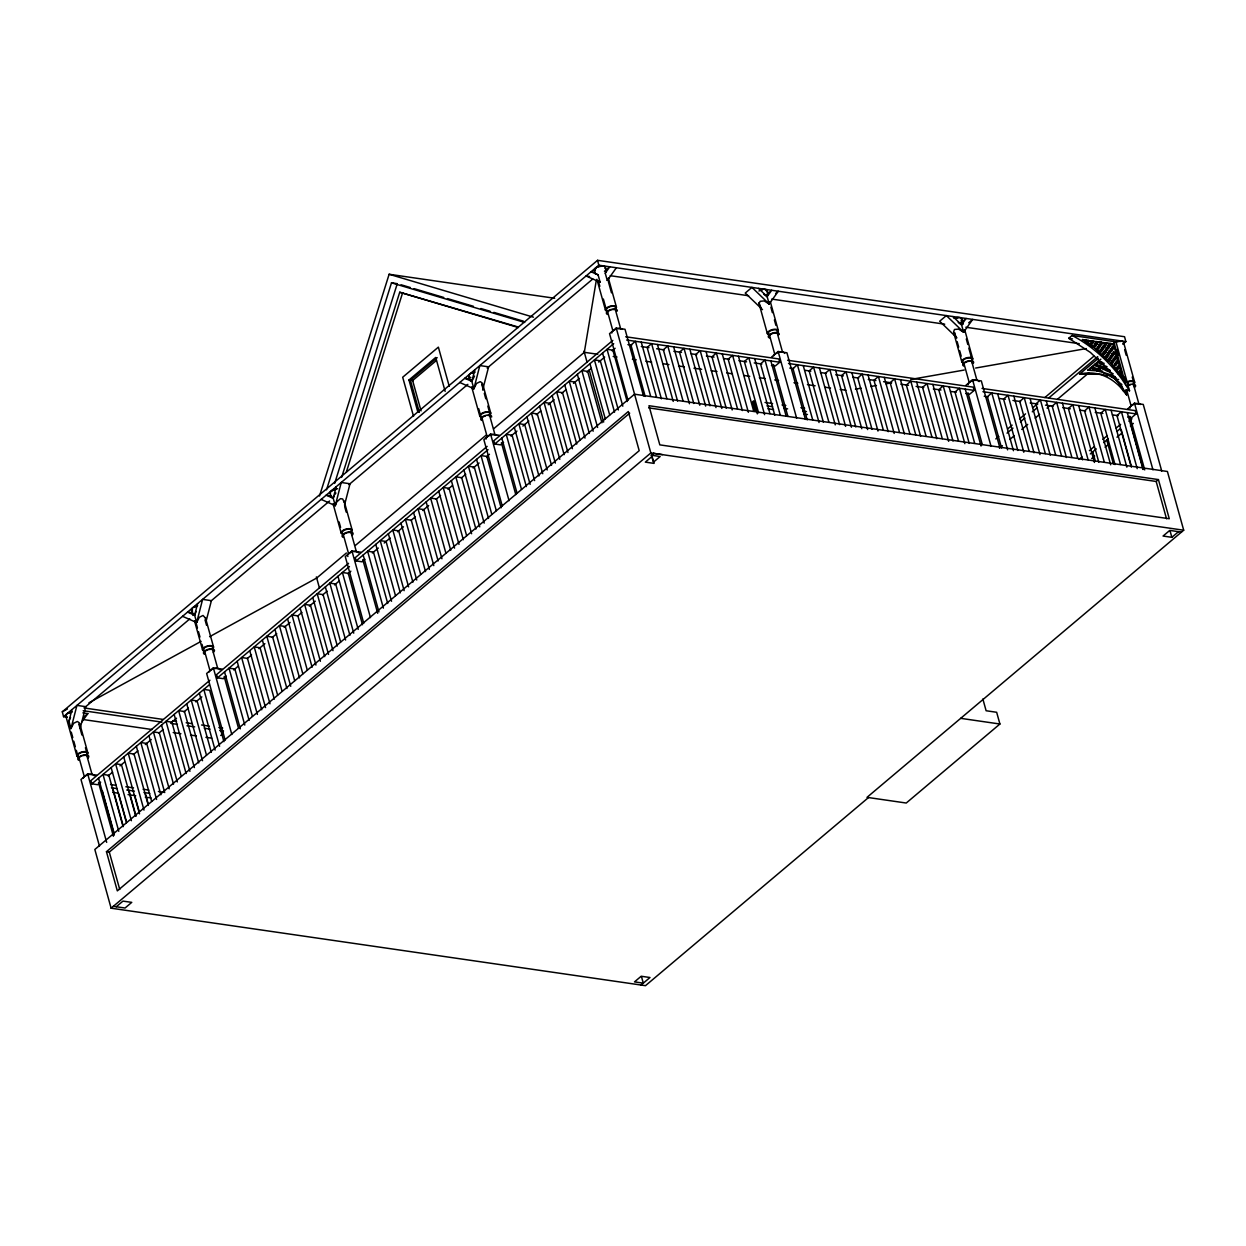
<?xml version="1.0" encoding="UTF-8"?>
<svg xmlns="http://www.w3.org/2000/svg" width="1246" height="1246" viewBox="0 0 1246 1246"><rect width="100%" height="100%" fill="white"/><g stroke="black" fill="none" stroke-linecap="round" stroke-linejoin="round"><path stroke-width="1.5" d="M80.133 727.804L79.292 722.82L77.361 721.465L73.67 723.272L70.975 728.536L68.951 721.2L71.925 709.628M205.808 621.801L205.559 618.172L203.036 615.462L199.344 617.268L196.65 622.548L182.555 616.318M483.012 387.973L482.186 382.989L480.255 381.634L476.564 383.441L473.869 388.721L459.758 382.491M1125.185 389.982L1126.571 394.873L1127.069 393.471L1126.571 394.873L1120.154 387.008A99.01 61.895 -81.8 0 0 1079.55 374.143L1098.333 358.303M493.618 428.811L584.312 352.322L596.273 280.475M608.453 278.341L607.285 280.521L605.245 273.186L606.195 270.912M70.975 728.536L76.941 705.392L85.725 706.669L80.227 728.038M194.781 621.069L196.65 622.548L194.625 615.197L197.6 603.625M196.65 622.548L202.615 599.388L211.399 600.665L206.353 620.259M321.156 499.412L335.267 505.627L333.227 498.291L336.202 486.719M334.956 504.194L333.227 504.35L335.267 505.627L341.233 482.482L350.017 483.76L344.503 505.128M472.577 387.179L471.829 387.444L473.869 388.721L471.829 381.369L474.819 369.797M473.869 388.721L479.835 365.561L488.619 366.838L482.654 389.982M1100.857 359.191L1087.805 370.202L1090.499 370.171L1090.266 368.131M1092.664 366.822L1093.848 367.336L1093.349 369.268L1091.932 366.713M1094.518 369.797L1095.016 367.866L1096.2 368.38L1095.701 370.311L1094.518 369.797L1097.446 370.218M1096.013 364.003L1095.514 365.935L1096.698 366.449L1097.196 364.517L1095.281 363.894M1087.805 370.202L1096.869 370.825L1097.368 368.894L1100.296 369.314M1099.05 367.492L1099.548 365.561L1098.365 365.031L1097.866 366.963L1101.978 367.913M1102.959 364.05L1100.031 363.63L1100.53 361.698L1098.629 361.075M1104.065 363.256L1103.567 365.187L1104.735 365.701M1119.905 382.958L1114.594 378.27L1115.014 376.666L1113.831 376.152L1113.472 377.554L1112.662 375.638L1111.479 375.108L1111.23 376.105L1110.311 374.594L1103.022 372.352L1102.071 370.965L1101.822 371.962L1113.862 378.161L1121.836 385.201L1121.509 384.048M1107.273 371.106L1107.772 369.19L1108.94 369.704L1108.457 371.635L1107.273 371.106L1110.202 371.542L1126.197 393.611L1126.353 389.889L1129.546 390.792L1115.964 341.84L1072.043 335.47L1068.71 338.289L1090.468 352.478L1110.139 371.401M1110.124 370.218L1109.625 372.149L1110.793 372.663M319.506 496.033L389.126 274.26L554.688 298.261M326.53 489.818L391.493 282.826L397.272 283.667L334.66 483.417M341.606 477.42L399.732 292.234L517.573 326.841M346.279 472.296L402.66 292.654M68.951 721.2L70.524 717.431M192.834 612.861L187.57 612.098L194.625 615.197L196.198 611.428M331.436 495.939L326.172 495.176L333.227 498.291L333.897 496.313M335.267 505.627L336.841 501.858L340.438 498.649L342.712 498.976L344.457 502.963M470.054 379.033L464.774 378.27L471.829 381.369L474.524 376.105M775.619 293.495L778.298 291.237L769.187 304.008L767.162 296.657L767.614 294.648M761.119 308.12L759.188 303.448L760.091 301.298L764.141 300.925L769.187 304.008L769.639 301.984M968.687 322.807L972.705 319.412L963.61 332.184L961.569 324.848L962.737 322.667L961.258 323.415M955.542 336.311L953.611 331.638L954.514 329.474L958.563 329.1L963.61 332.184L964.061 330.174M81.753 722.104L87.827 713.584L82.89 712.868M605.245 273.186L609.792 266.8L604.45 271.317M607.285 280.521L616.381 267.75M763.829 294.274L767.162 296.657L771.71 290.271L766.352 294.788M958.236 322.465L961.569 324.848L966.117 318.462L960.759 322.979M1123.705 379.843L1110.7 362.82L1094.595 347.899L1084.581 341.373L1085.905 339.831M1087.54 340.625L1086.777 341.684L1088.225 343.071L1088.973 341.996L1088.101 340.158M1091.932 341.264L1091.169 342.323L1092.617 343.709L1093.365 342.634L1092.493 340.781M1092.524 347.213L1093.287 346.154L1094.658 347.946M1096.885 341.42L1095.561 342.962L1097.01 344.348L1094.767 346.217M1097.01 344.348L1097.757 343.273L1096.324 341.887M1100.716 342.525L1099.953 343.6L1101.402 344.971L1102.149 343.912L1101.277 342.058M1099.206 351.761L1096.168 349.223M1098.645 352.229L1100.483 353.07M1105.109 343.164L1104.345 344.239L1105.778 345.609L1106.541 344.55L1105.669 342.697M1105.031 346.684L1104.268 347.743L1102.835 346.357L1103.582 345.298L1105.031 346.684L1102.803 348.553M1109.501 343.803L1108.738 344.862L1110.17 346.248L1110.934 345.189L1110.061 343.335M1106.386 351.574L1105.623 352.634L1104.19 351.263L1104.953 350.188L1106.386 351.574L1104.158 353.459M1113.893 344.441L1082.12 339.831L1114.454 343.974L1113.13 345.5L1115.933 351.777L1115.84 355.297L1117.288 356.683L1117.21 360.187L1119.313 364.019L1118.565 365.078L1120.684 368.909L1119.92 369.984L1121.353 371.355L1121.275 374.875L1123.954 378.223M1107.741 356.465L1106.978 357.54L1105.545 356.154L1106.308 355.079L1107.741 356.465L1105.514 358.35M1113.815 347.946L1113.052 349.02L1111.619 347.634L1112.367 346.575L1113.815 347.946L1111.588 349.83M1110.622 359.237L1109.859 360.296L1108.426 358.91L1109.174 357.851L1110.622 359.237L1108.379 361.122M1115.17 352.852L1114.407 353.911L1112.974 352.525L1113.737 351.465L1115.17 352.852L1112.943 354.721M1116.525 357.742L1115.762 358.801L1114.329 357.431L1115.092 356.356L1116.525 357.742L1114.298 359.627M1120.154 375.326L1113.41 365.514M1117.88 362.633L1117.117 363.707L1115.684 362.321L1116.447 361.247L1117.88 362.633L1115.653 364.517M1119.235 367.523L1118.487 368.598L1117.039 367.212L1117.802 366.153L1119.235 367.523L1117.008 369.408M1120.59 372.429L1119.842 373.489L1118.394 372.102L1119.157 371.043L1120.59 372.429L1118.363 374.298M334.816 494.522L335.922 493.011M192.741 613.717L194.625 615.197M417.877 412.161L408.968 379.999L435.726 357.431L445.149 391.384M437.19 357.649L410.432 380.217L419.341 412.379M436.411 360.468L412.628 380.528L421.055 410.915M67.409 717.244L63.562 716.684L62.3 711.809L597.55 260.321L1124.562 336.731L1125.839 341.622L1122.864 344.13M63.562 716.684L598.812 265.211L1125.839 341.622M84.245 707.93L189.813 618.888M210.621 601.32L329.567 501.001M348.896 484.694L467.842 384.36M487.17 368.068L592.738 279.026M83.809 716.98L87.827 713.584M346.419 552.975L316.686 578.051L209.608 636.69M355.344 545.452L486.189 435.088M96.456 775.121L87.672 773.844L80.99 779.498L99.478 846.159M222.131 669.118L213.346 667.84L206.649 673.494L225.152 740.155M360.733 552.212L351.948 550.934L345.267 556.573L363.754 623.249M499.35 435.29L490.566 434.013L483.869 439.667L502.356 506.328M643.512 395.963L625.025 329.287L616.24 328.025L609.543 333.663L628.031 400.293M209.935 680.223L90.942 780.588L91.861 783.843L97.702 784.7L100.677 782.192M348.537 563.317L216.617 674.584L217.52 677.84L223.377 678.696L226.351 676.189M487.139 446.395L355.235 557.678L356.138 560.934L361.994 561.79L364.953 559.283M612.814 340.392L493.837 440.757L494.74 444.028L500.596 444.869L503.571 442.361M91.861 783.843L209.344 684.739M217.52 677.84L349.441 566.572M356.138 560.934L488.058 449.666M494.74 444.028L613.717 343.662M108.122 775.915L112.576 772.146M120.021 765.885L124.475 762.116M133.4 754.593L137.87 750.824M145.299 744.563L151.249 739.532M158.694 733.271L163.148 729.502M170.593 723.225L176.527 718.21M183.972 711.933L188.426 708.18M195.871 701.903L201.821 696.888M233.75 669.943L238.204 666.189M247.097 658.698L251.536 654.944M258.95 648.699L264.884 643.684M272.298 637.438L276.737 633.684M284.15 627.439L290.084 622.439M297.498 616.178L301.937 612.44M309.351 606.179L315.285 601.179M322.683 594.934L327.137 591.18M334.551 584.935L338.99 581.181M347.883 573.674L350.858 571.182M372.367 553.037L378.301 548.038M384.22 543.022L390.154 538.023M397.567 531.777L403.486 526.778M410.9 520.532L415.354 516.779M422.768 510.517L428.686 505.518M436.1 499.272L440.539 495.519M447.953 489.273L452.407 485.519M461.3 478.012L465.739 474.274M473.153 468.013L479.087 463.014M486.501 456.768L489.46 454.26M511 436.084L516.95 431.069M522.899 426.054L528.849 421.039M536.294 414.762L540.748 410.993M548.193 404.732L554.143 399.701M561.572 393.44L566.042 389.671M573.471 383.394L579.421 378.379M586.866 372.102L591.32 368.349M598.75 362.072L604.699 357.057M612.144 350.78L615.119 348.273M220.713 735.498L223.377 733.24M106.455 851.703L628.327 411.507L639.198 450.694L117.326 890.89L106.455 851.703L109.383 852.124M629.682 413.174L109.29 852.108L119.741 889.442M111.112 908.194L650.833 452.968L1183.7 530.22L1167.409 471.486L634.525 394.203L94.836 849.476L111.112 908.194L645.459 985.679L868.478 797.565M651.346 455.211L660.146 456.519L653.449 462.157L651.346 455.211L653.574 453.326L662.374 454.634M116.267 906.745L122.965 901.107L131.749 902.369L125.052 908.023L113.339 906.325M651.533 455.242L653.761 453.357M771.461 357.135L778.143 351.497L786.927 352.774L805.414 419.435M625.71 336.763L778.843 358.957L779.747 362.228L775.292 365.981L771.461 365.436M965.868 385.326L972.55 379.687L981.334 380.949L999.837 447.625M787.628 360.234L973.251 387.148L974.154 390.403L969.7 394.172L965.868 393.611M1084.581 341.373L1093.085 346.746M995.788 438.935L998.762 436.427M1007.687 428.904L1012.141 425.135M1019.571 418.874L1025.52 413.859M1032.965 407.582L1037.42 403.829M1044.849 397.552L1093.926 356.169M1007.033 433.156L1012.967 428.126M1020.412 421.864L1024.866 418.095M1032.295 411.834L1036.765 408.065M1048.649 398.035L1097.726 356.652M1088.537 370.311L1099.361 361.184L1098.863 363.116L1100.031 363.63M1105.077 357.104L1106.495 358.521M999.448 448.217L1002.423 445.71M1009.867 439.433L1014.322 435.679M1021.751 429.403L1027.701 424.388M1035.146 418.126L1039.6 414.357M1047.029 408.081L1050.004 405.573M1057.433 399.312L1088.661 372.975M1107.912 359.954L1109.314 361.371M1110.7 362.82L1111.977 364.128M1127.77 408.797L1134.467 403.159L1143.252 404.436L1161.739 471.097M1078.989 459.447L1081.964 456.939M1089.409 450.663L1093.863 446.893M1102.788 439.371L1107.258 435.617M1116.182 428.079L1120.637 424.325M982.035 388.425L1135.168 410.619L1136.072 413.89L1131.602 417.644L1127.786 417.099M1090.312 453.933L1096.262 448.903M1103.691 442.642L1108.161 438.872M1117.086 431.35L1120.061 428.842M1128.985 421.304L1131.96 418.796M1091.698 458.544L1094.673 456.036M1105.093 447.252L1108.068 444.744M1116.992 437.206L1121.447 433.452M1130.371 425.93L1133.346 423.406M648.652 407.878L1156.179 481.47L1158.422 479.585L1169.278 518.741L659.819 444.869L648.964 405.713L1158.422 479.585M641.067 985.041L649.976 977.518L641.192 976.241L634.51 981.879L643.294 983.156L641.488 976.63M1181.473 532.104L1169.76 530.407L1163.063 536.045L1171.847 537.322L1178.545 531.684M1183.7 530.22L867.014 797.347L906.247 803.031L999.915 724.019L996.66 712.276L986.116 710.75L982.86 699.006M62.3 711.809L67.393 709.005M88.933 702.791L201.12 641.347M1114.983 342.183L1115.964 341.84A5.685 2.554 -15.5 0 1 1121.992 341.093A5.685 2.554 -15.5 0 1 1123.207 343.694M1127.412 382.133L1128.565 381.743A4.735 2.134 -15.5 0 1 1133.439 383.675M1135.199 386.93A5.685 2.554 -15.5 0 0 1133.969 384.329A5.685 2.554 -15.5 0 0 1127.957 385.076L1129.468 384.998A4.735 2.134 -15.5 0 1 1130.667 384.734M855.457 389.173L861.173 388.176M870.72 386.494L876.436 385.481M885.984 383.815L891.7 382.802M910.779 379.454L964.202 370.046M975.649 368.037L1086.31 348.569M331.934 496.749L331.187 497.014L333.227 498.291M471.518 379.937L469.789 380.092L471.829 381.369M1101.09 374.314L1079.55 374.143M1068.71 338.289L1072.526 338.85M594.56 272.267L591.04 271.768L598.096 274.868L600.136 282.219L586.025 275.989L589.545 276.503M610.213 275.678L748.628 295.754M771.695 299.087L944.717 324.178M965.868 327.246L1079.285 343.694M1092.166 368.754L1095.094 369.174M1096.869 370.825L1101.09 371.853M1097.399 370.903L1098.551 369.408L1097.368 368.894M1098.629 371.23L1099.72 369.937L1100.903 370.451L1099.86 371.542M1111.619 376.728L1115.279 377.258M1112.74 377.445L1116.4 377.974M1118.612 379.547L1115.684 379.111L1116.868 379.641M626.613 340.018L779.747 362.228M788.531 363.489L974.154 390.403M982.938 391.68L1136.072 413.89M627.906 344.612L631.722 345.173M641.301 346.559L648.948 347.665M656.611 348.771L664.274 349.892M673.837 351.279L681.5 352.384M691.063 353.771L696.81 354.612M706.373 355.998L714.036 357.104M723.599 358.49L729.346 359.331M738.925 360.717L746.572 361.823M754.235 362.929L761.882 364.034M789.808 368.084L793.64 368.645M805.118 370.311L810.866 371.137M820.429 372.523L826.176 373.364M835.739 374.75L843.386 375.856M852.965 377.242L858.696 378.083M868.275 379.469L875.922 380.575M883.585 381.681L891.233 382.802M900.811 384.189L908.459 385.294M916.106 386.4L923.769 387.506M933.332 388.908L940.995 390.014M950.558 391.4L956.305 392.225M984.215 396.275L988.047 396.835M999.541 398.502L1005.273 399.327M1012.936 400.433L1020.583 401.555M1030.162 402.941L1037.825 404.047M1045.472 405.152L1053.135 406.274M1062.698 407.66L1070.361 408.766M1079.924 410.152L1085.671 410.993M1095.234 412.379L1102.897 413.485M1112.46 414.871L1118.207 415.712M584.312 352.322L597.784 354.269M613.172 356.496L617.019 357.057M632.407 359.284L636.254 359.845M645.864 361.247L651.642 362.072M663.184 363.754L668.946 364.58M678.556 365.981L684.334 366.822M693.944 368.209L701.638 369.33M711.264 370.716L717.026 371.557M726.652 372.959L732.414 373.784M743.955 375.467L749.734 376.292M759.344 377.694L765.122 378.535M774.732 379.921L778.579 380.482M793.967 382.709L797.814 383.27M807.439 384.671L815.133 385.777M824.743 387.179L830.521 388.004M840.131 389.406L845.894 390.247M765.044 402.474L772.598 403.564M782.036 404.934L785.821 405.48M800.929 407.676L804.698 408.221M766.944 405.885L772.598 406.694M783.89 408.33L787.643 408.875M802.704 411.055L806.473 411.616M767.925 408.781L773.564 409.591M803.686 413.952L807.455 414.513M408.968 379.999L413.361 380.637M960.682 718.335L999.915 724.019M84.292 707.993L163.101 719.425M172.711 720.827L176.558 721.372M186.168 722.773L191.946 723.615M201.556 725.001L209.25 726.122M218.86 727.508L222.707 728.069M83.186 710.703L162.011 722.135M171.621 723.537L177.399 724.362M187.009 725.764L194.688 726.87M204.313 728.271L210.076 729.112M219.685 730.499L223.532 731.059M82.797 719.472L152.043 729.517M173.194 732.586L180.888 733.692M190.513 735.093L196.276 735.919M205.901 737.321L211.664 738.162M110.551 784.528L116.299 785.369M125.862 786.756L133.524 787.861M143.088 789.248L148.835 790.089M158.398 791.475L164.145 792.3M111.455 787.799L117.202 788.625M126.765 790.011L134.428 791.132M143.991 792.518L149.738 793.344M112.732 792.394L118.479 793.219L126.22 820.771M128.058 794.605L135.705 795.727M145.284 797.113L151.015 797.938M1101.277 374.345L1104.766 375.233M389.126 274.26L533.428 317.185M401.072 284.773L410.339 287.53M414.046 288.636L443.732 297.467M447.454 298.573L473.418 306.298M480.847 308.51L490.114 311.266M493.837 312.372L523.507 321.203M391.493 282.826L524.691 322.449M399.732 292.234L518.352 327.527M1105.981 375.607L1107.18 376.058M1105.918 366.215L1107.087 366.745M1111.977 373.193L1113.145 373.707M598.096 274.868L596.336 273.918M600.136 282.219L598.096 280.942M1082.681 339.364L1085.141 340.89M1101.916 354.456L1103.349 355.826M952.941 316.546L961.569 324.848M963.61 332.184L946.353 315.596L939.671 321.234L956.912 337.837M758.534 288.371L767.162 296.657M769.187 304.008L751.945 287.405L745.248 293.059L762.505 309.647M1129.546 390.792L1122.054 379.376A99.01 63.203 49.9 0 0 1072.043 335.47M1123.565 342.261L1134.654 382.226M1124.671 349.783L1126.182 355.235M1132.225 377.04L1133.735 382.491M1133.424 384.22L1138.86 403.797M1170.041 530.796L1171.847 537.322M1134.467 403.159L1152.955 469.82M1156.179 481.47L1166.521 518.757M1128.876 385.201L1127.054 381.806A5.685 2.554 -15.5 0 1 1133.549 381.214A5.685 2.554 -15.5 0 1 1133.58 384.407M1117.023 349.534L1118.55 355.048M1124.655 377.086L1126.197 382.6M1113.768 341.529L1125.886 385.232M1126.742 390.169L1131.119 405.978M1122.241 386.649L1123.456 391.042M1129.826 416.211L1144.731 469.913M1131.119 425.291L1143.33 469.337M1127.287 412.613L1143.065 469.508M1137.209 468.652L1121.431 411.756L1116.961 415.525L1131.212 466.907M1121.307 430.041L1131.493 466.752M1111.089 410.261L1126.867 467.157M1120.497 464.478L1105.233 409.42L1100.763 413.174L1115.014 464.571M1106.791 440.025L1113.41 463.886M1094.876 407.909L1110.669 464.805M1104.299 462.126L1089.02 407.068L1084.565 410.822L1098.816 462.219M1092.773 451.862L1095.312 461.036M1078.678 405.557L1094.455 462.453M1088.101 459.774L1072.822 404.716L1068.367 408.486L1082.618 459.867M1062.48 403.221L1077.743 458.279M1071.887 457.422L1056.624 402.365L1052.169 406.134L1066.42 457.516M1046.282 400.869L1061.545 455.927M1055.689 455.086L1040.426 400.013L1035.971 403.782L1050.222 455.164M1030.084 398.518L1045.347 453.575M1040.005 454.572L1024.228 397.676L1019.758 401.43L1034.009 452.828M1013.886 396.166L1029.149 451.223M1023.807 452.22L1008.03 395.325L1003.56 399.078L1017.811 450.476M997.672 393.814L1013.45 450.709M1007.593 449.868L991.816 392.973L987.362 396.726L1001.613 448.124M961.663 318.789L963.174 324.24M964.684 329.692L972.737 358.755M961.242 320.861L962.255 324.49M966.289 339.021L967.799 344.472M968.812 348.117L971.833 359.019M971.522 360.733L976.942 380.31M972.55 379.687L991.053 446.348M963.781 362.929L969.217 382.506M954.654 332.511L956.165 337.962M957.162 341.606L958.672 347.058M959.685 350.687L961.196 356.138M953.735 332.775L961.803 361.838M967.924 392.739L982.3 444.588M965.276 389.126L981.054 446.021M974.683 443.327L959.42 388.269L954.966 392.038L969.217 443.42M949.078 386.774L964.856 443.669M958.486 440.991L943.222 385.917L938.752 389.687L953.003 441.068M932.88 384.422L948.658 441.318M942.288 438.639L927.024 383.581L922.554 387.335L936.805 438.732M916.667 382.07L931.946 437.128M926.09 436.287L910.81 381.229L906.356 384.983L920.607 436.38M900.469 379.719L915.748 434.792M909.892 433.935L894.612 378.877L890.158 382.647L904.409 434.029M884.271 377.382L899.534 432.44M894.192 433.421L878.414 376.526L873.96 380.295L888.211 431.677M868.073 375.03L883.336 430.088M877.994 431.069L862.216 374.174L857.746 377.943L872.013 429.325M851.875 372.679L867.652 429.574M861.796 428.733L846.018 371.838L841.548 375.591L855.8 426.989M835.661 370.327L851.454 427.222M845.598 426.381L829.805 369.486L825.35 373.239L839.602 424.637M819.463 367.975L835.241 424.87M828.886 422.192L813.607 367.134L809.152 370.887L823.404 422.285M803.265 365.639L819.043 422.534M812.688 419.84L797.409 364.782L792.954 368.551L807.206 419.933M767.24 290.598L768.252 294.227M770.262 301.501L778.329 330.564M770.869 307.201L772.38 312.653M774.389 319.926L775.9 325.377M777.115 332.557L782.535 352.135M778.143 351.497L796.63 418.158M769.374 334.738L774.794 354.316M758.83 302.778L767.38 333.663M773.517 364.548L787.893 416.398M770.869 360.935L786.133 415.993M780.276 415.152L765.013 360.078L760.543 363.848L774.794 415.245M754.671 358.583L769.935 413.641M764.592 414.638L748.815 357.742L744.345 361.496L758.596 412.893M757.319 413.874L753.705 400.823L752.584 401.773L755.169 411.087M738.457 356.231L753.737 411.305M748.379 412.286L732.601 355.39L728.147 359.144L742.398 410.541M722.259 353.895L737.539 408.953M732.181 409.934L716.403 353.039L711.949 356.808L726.2 408.19M706.061 351.543L721.839 408.439M715.983 407.582L700.205 350.687L695.751 354.456L710.002 405.838M689.863 349.192L705.641 406.087M699.785 405.23L684.007 348.335L679.537 352.104L693.788 403.486M673.665 346.84L689.443 403.735M683.073 401.056L667.809 345.999L663.339 349.752L677.59 401.15M657.452 344.488L673.229 401.383M666.875 398.704L651.596 343.647L647.141 347.4L661.392 398.798M641.254 342.136L656.533 397.209M650.677 396.353L635.398 341.295L630.943 345.049L645.194 396.446M605.338 267.127L606.335 270.756M608.36 278.029L616.412 307.092M608.453 281.908L611.475 292.81M615.197 309.07L620.633 328.648M616.24 328.025L650.833 452.968M607.456 311.266L612.892 330.844M598.329 280.848L599.84 286.3M603.36 299.024L606.381 309.927M594.389 270.211L595.401 273.84M596.912 279.291L605.478 310.176M627.143 401.539L612.892 350.157L607.036 349.301L622.813 406.196M602.566 353.07L618.343 409.965M614.543 412.177L600.292 360.779L594.435 359.938L609.699 414.996M589.965 363.692L605.245 418.749M584 351.154L587.1 362.352M589.171 369.828L603.671 422.098M601.943 422.799L587.691 371.417L581.835 370.56L597.613 427.456M577.365 374.33L593.143 431.225M589.342 433.437L575.091 382.039L569.235 381.198L585.013 438.094M564.765 384.952L580.044 440.009M576.742 444.059L562.491 392.661L556.635 391.82L572.412 448.716M552.165 395.589L567.942 452.485M564.142 454.681L549.891 403.299L544.035 402.442L559.812 459.338M539.565 406.212L555.342 463.107M551.542 465.319L537.291 413.921L531.435 413.08L547.212 469.976M526.965 416.834L542.742 473.729M538.942 475.941L524.691 424.559L518.834 423.702L534.612 480.598M514.364 427.471L530.142 484.367M526.342 486.579L512.075 435.181L506.234 434.34L521.498 489.398M501.764 438.094L517.043 493.151M501.406 442.704L515.782 494.553M482.685 384.017L490.753 413.096M481.766 384.282L483.277 389.733M484.289 393.362L485.8 398.813M487.825 406.087L489.834 413.345M489.522 415.074L494.958 434.652M490.566 434.013L509.053 500.69M481.781 417.27L487.217 436.848M478.698 408.657L480.208 414.108M468.714 376.214L469.726 379.843M471.736 387.117L479.803 416.18M501.126 507.823L486.875 456.441L481.018 455.584L496.297 510.658M476.564 459.353L491.827 514.411M488.525 518.461L474.274 467.063L468.418 466.222L484.196 523.118M449.23 386.291L438.374 347.136L402.692 377.242L413.547 416.398M463.964 469.976L479.741 526.871M475.925 529.083L461.674 477.701L455.818 476.844L471.595 533.74M451.364 480.613L466.627 535.671M463.325 539.72L449.074 488.323L443.218 487.482L458.995 544.377M438.763 491.236L454.541 548.131M450.725 550.343L436.474 498.961L430.618 498.104L445.897 553.162M426.163 501.873L441.941 558.769M438.125 560.965L423.874 509.583L418.017 508.726L433.795 565.622M413.563 512.495L429.34 569.391M425.525 571.603L411.273 520.205L405.417 519.364L420.696 574.422M400.963 523.118L416.74 580.013M412.924 582.225L398.673 530.843L392.817 529.986L408.595 586.882M388.363 533.755L404.14 590.651M400.324 592.862L386.073 541.465L380.217 540.624L395.496 595.681M375.762 544.377L391.54 601.273M387.724 603.485L373.473 552.103L367.617 551.246L383.394 608.141M363.162 555.015L378.94 611.911M362.788 559.61L377.694 613.312M344.083 500.939L352.135 530.002M344.675 506.639L346.186 512.09M350.92 531.995L356.34 551.573M351.948 550.934L370.451 617.595M343.18 534.176L348.615 553.754M339.083 521.934L340.594 527.385M330.112 493.12L331.125 496.765M333.134 504.023L341.202 533.101M362.524 624.744L348.273 573.347L342.416 572.506L358.194 629.401M337.962 576.259L353.739 633.155M349.924 635.367L335.672 583.985L329.816 583.128L345.594 640.023M325.362 586.897L340.625 641.955M337.323 646.004L323.072 594.607L317.216 593.766L332.994 650.661M316.375 576.898L319.474 588.096M312.762 597.519L328.539 654.415M324.723 656.626L310.472 605.245L304.616 604.388L320.393 661.283M300.161 608.157L315.939 665.053M312.123 667.249L297.872 615.867L292.016 615.01L307.279 670.083M287.561 618.779L302.825 673.837M299.523 677.886L285.272 626.489L279.416 625.648L294.679 680.705M274.961 629.401L290.739 686.297M286.923 688.508L272.672 637.127L266.815 636.27L282.079 691.328M262.361 640.039L277.624 695.097M274.322 699.146L260.071 647.749L254.215 646.908L269.993 703.803M249.745 650.661L265.538 707.557M261.722 709.768L247.471 658.386L241.615 657.53L257.392 714.425M237.145 661.299L252.424 716.357M249.122 720.39L234.871 669.009L229.015 668.152L244.792 725.063M224.545 671.921L240.322 728.817M224.187 676.531L238.562 728.38M205.465 617.845L213.533 646.923M205.06 619.932L206.571 625.383M212.303 648.901L217.739 668.479M213.346 667.84L231.834 734.517M204.578 651.097L209.998 670.675M195.949 622.502L197.46 627.953M198.457 631.582L199.967 637.033M201.992 644.307L203.503 649.758M191.51 610.042L193.021 615.493M194.532 620.944L202.584 650.007M223.922 741.65L209.671 690.268L203.814 689.412L219.592 746.307M199.344 693.181L215.122 750.076M211.322 752.288L197.07 700.891L191.214 700.05L206.478 755.107M186.744 703.803L202.522 760.699M198.721 762.91L184.47 711.528L178.614 710.672L194.392 767.567M174.144 714.441L189.922 771.336M186.121 773.548L171.87 722.15L166.014 721.309L181.277 776.367M161.544 725.063L177.321 781.958M173.521 784.17L159.27 732.773L153.414 731.932L169.191 788.827M148.944 735.685L164.721 792.581M160.921 794.792L146.67 743.41L140.814 742.554L156.591 799.449M136.344 746.323L151.623 801.38M145.097 792.674L148.149 803.686M148.321 805.43L134.07 754.032L128.213 753.191L143.991 810.087M134.786 795.587L139.365 812.096M123.743 756.945L139.521 813.84M128.899 790.322L136.032 816.021M135.721 816.052L121.454 764.67L115.598 763.814L131.391 820.709M111.143 767.583L126.422 822.64M112.701 787.97L122.871 824.681M123.105 826.69L108.854 775.292L102.997 774.451L118.791 831.347M102.374 790.883L114.087 833.107M98.543 778.205L114.321 835.1M98.512 782.535L113.402 836.237M79.791 723.848L87.859 752.927M78.887 724.113L81.909 735.015M85.429 747.725L86.94 753.176M86.644 754.905L92.064 774.482M87.672 773.844L106.673 842.374M78.903 757.101L84.323 776.663M68.764 723.054L70.274 728.505M71.271 732.134L72.798 737.585M73.794 741.214L75.305 746.666M76.318 750.31L77.828 755.761M65.836 716.045L76.909 756.01M597.55 260.321L598.812 265.211M83.248 778.174A5.685 2.554 -15.5 0 1 87.983 774.856M89.416 774.545A5.685 2.554 -15.5 0 1 94.198 775.76M611.817 333.025A5.685 2.554 -15.5 0 1 616.536 329.037M617.985 328.71A5.685 2.554 -15.5 0 1 622.377 329.349M1130.044 408.158A5.685 2.554 -15.5 0 1 1133.377 404.654M1134.779 404.171A5.685 2.554 -15.5 0 1 1140.604 404.483M78.747 756.602A4.735 2.134 -15.5 0 1 81.769 752.428A4.735 2.134 -15.5 0 1 86.644 754.375M79.043 759.499A4.735 2.134 -15.5 0 1 79.043 757.833M79.635 757.194A4.735 2.134 -15.5 0 1 81.52 756.088M82.672 755.699A4.735 2.134 -15.5 0 1 86.94 755.59M87.859 756.447A4.735 2.134 -15.5 0 1 87.859 757.007M68.483 713.382A4.735 2.134 -15.5 0 1 71.894 712.198M78.919 760.294A5.685 2.554 -15.5 0 1 79.542 756.618A5.685 2.554 -15.5 0 1 87.002 754.983A5.685 2.554 -15.5 0 1 87.687 758.362M79.043 757.288A5.685 2.554 -15.5 0 1 78 753.83A5.685 2.554 -15.5 0 1 85.74 751.65A5.685 2.554 -15.5 0 1 86.784 755.107M66.941 717.057A5.685 2.554 -15.5 0 1 66.505 714.238A5.685 2.554 -15.5 0 1 72.003 711.731M607.3 310.768A4.735 2.134 -15.5 0 1 607.83 307.7A4.735 2.134 -15.5 0 1 614.044 306.345A4.735 2.134 -15.5 0 1 614.605 309.164M607.3 313.182A4.735 2.134 -15.5 0 1 607.285 312.621M607.596 311.998A4.735 2.134 -15.5 0 1 611.241 309.865M612.44 309.6A4.735 2.134 -15.5 0 1 614.636 309.553M616.1 310.129A4.735 2.134 -15.5 0 1 616.412 310.612M607.487 314.459A5.685 2.554 -15.5 0 1 610.4 309.678A5.685 2.554 -15.5 0 1 617.331 311.033M607.596 311.453A5.685 2.554 -15.5 0 1 606.553 307.996A5.685 2.554 -15.5 0 1 614.294 305.815A5.685 2.554 -15.5 0 1 615.337 309.273M595.308 269.961A4.735 2.134 -15.5 0 1 596.195 268.139M598.08 267.033A4.735 2.134 -15.5 0 1 601.616 266.255M594.763 270.787A5.685 2.554 -15.5 0 1 599.84 266.037A5.685 2.554 -15.5 0 1 604.964 268.544M1132.879 384.687A4.735 2.134 -15.5 0 1 1134.343 386.945M1116.323 342.167A4.735 2.134 -15.5 0 1 1120.886 341.451M208.923 672.17A5.685 2.554 -15.5 0 1 213.658 668.853M215.091 668.541A5.685 2.554 -15.5 0 1 219.872 669.756M205.279 650.817A4.735 2.134 -15.5 0 1 204.173 648.138A4.735 2.134 -15.5 0 1 210.169 646.051A4.735 2.134 -15.5 0 1 212.318 648.372M204.406 652.437A4.735 2.134 -15.5 0 1 204.702 651.829M205.31 651.191A4.735 2.134 -15.5 0 1 207.194 650.085M208.347 649.696A4.735 2.134 -15.5 0 1 213.206 649.96M204.593 654.29A5.685 2.554 -15.5 0 1 205.216 650.614A5.685 2.554 -15.5 0 1 212.677 648.979A5.685 2.554 -15.5 0 1 213.362 652.359M204.718 651.284A5.685 2.554 -15.5 0 1 203.674 647.827A5.685 2.554 -15.5 0 1 211.399 645.646A5.685 2.554 -15.5 0 1 212.459 649.104M192.414 609.777A4.735 2.134 -15.5 0 1 192.414 609.216M194.158 607.378A4.735 2.134 -15.5 0 1 196.354 606.459M192.6 611.054A5.685 2.554 -15.5 0 1 192.18 608.235A5.685 2.554 -15.5 0 1 197.678 605.727M486.142 439.028A5.685 2.554 -15.5 0 1 490.161 435.259A5.685 2.554 -15.5 0 1 496.702 435.352M481.641 416.771A4.735 2.134 -15.5 0 1 482.155 413.703A4.735 2.134 -15.5 0 1 488.37 412.348A4.735 2.134 -15.5 0 1 488.93 415.167M481.922 418.002A4.735 2.134 -15.5 0 1 482.514 417.379M483.37 416.787A4.735 2.134 -15.5 0 1 485.566 415.868M487.918 415.494A4.735 2.134 -15.5 0 1 488.962 415.557M490.426 416.133A4.735 2.134 -15.5 0 1 490.737 416.616M481.813 420.463A5.685 2.554 -15.5 0 1 484.725 415.681A5.685 2.554 -15.5 0 1 491.656 417.036M481.937 417.457A5.685 2.554 -15.5 0 1 480.878 413.999A5.685 2.554 -15.5 0 1 488.619 411.819A5.685 2.554 -15.5 0 1 489.662 415.276M472.421 373.037A4.735 2.134 -15.5 0 1 474.773 372.367M470.848 377.491A5.685 2.554 -15.5 0 1 469.088 374.781A5.685 2.554 -15.5 0 1 474.897 371.9M968.126 384.687A5.685 2.554 -15.5 0 1 972.861 380.7A5.685 2.554 -15.5 0 1 979.076 381.588M963.625 362.43A4.735 2.134 -15.5 0 1 966.647 358.256A4.735 2.134 -15.5 0 1 971.522 360.203M964.513 363.038A4.735 2.134 -15.5 0 1 970.463 361.169A4.735 2.134 -15.5 0 1 972.425 363.474M963.937 365.327A4.735 2.134 -15.5 0 1 963.921 363.661M963.812 366.122A5.685 2.554 -15.5 0 1 967.441 361.122A5.685 2.554 -15.5 0 1 973.282 363.443M963.921 363.116A5.685 2.554 -15.5 0 1 962.878 359.658A5.685 2.554 -15.5 0 1 970.618 357.477A5.685 2.554 -15.5 0 1 971.662 360.935M955.573 318.291A4.735 2.134 -15.5 0 1 957.925 317.917M954.047 318.369A5.685 2.554 -15.5 0 1 960.074 317.621A5.685 2.554 -15.5 0 1 961.289 320.206M347.914 556.51A5.685 2.554 -15.5 0 1 352.26 551.947M353.708 551.635A5.685 2.554 -15.5 0 1 358.474 552.85M343.024 533.693A4.735 2.134 -15.5 0 1 346.045 529.519A4.735 2.134 -15.5 0 1 350.92 531.45M343.335 536.59A4.735 2.134 -15.5 0 1 345.251 533.428A4.735 2.134 -15.5 0 1 351.216 532.681M352.135 533.522A4.735 2.134 -15.5 0 1 352.135 534.098M343.211 537.369A5.685 2.554 -15.5 0 1 343.834 533.693A5.685 2.554 -15.5 0 1 351.294 532.058A5.685 2.554 -15.5 0 1 351.964 535.453M343.32 534.378A5.685 2.554 -15.5 0 1 342.276 530.921A5.685 2.554 -15.5 0 1 350.017 528.725A5.685 2.554 -15.5 0 1 351.061 532.182M331.327 491.672A4.735 2.134 -15.5 0 1 336.171 489.273M330.486 493.712A5.685 2.554 -15.5 0 1 331.67 490.581A5.685 2.554 -15.5 0 1 337.682 488.697M773.719 355.811A5.685 2.554 -15.5 0 1 778.454 352.509M779.887 352.182A5.685 2.554 -15.5 0 1 784.669 353.412M769.218 334.24A4.735 2.134 -15.5 0 1 772.24 330.081A4.735 2.134 -15.5 0 1 777.115 332.012M769.514 337.152A4.735 2.134 -15.5 0 1 771.445 333.99A4.735 2.134 -15.5 0 1 777.411 333.243M778.002 333.601A4.735 2.134 -15.5 0 1 778.329 334.66M769.389 337.931A5.685 2.554 -15.5 0 1 772.318 333.149A5.685 2.554 -15.5 0 1 779.233 334.52M769.514 334.94A5.685 2.554 -15.5 0 1 768.471 331.483A5.685 2.554 -15.5 0 1 776.211 329.287A5.685 2.554 -15.5 0 1 777.255 332.744M758.954 291.019A4.735 2.134 -15.5 0 1 762.365 289.835M765.418 290.007A4.735 2.134 -15.5 0 1 766.337 290.848M759.639 290.178A5.685 2.554 -15.5 0 1 765.667 289.43A5.685 2.554 -15.5 0 1 766.882 292.031M1100.716 366.075L1100.218 368.006L1101.402 368.52L1101.9 366.589L1100.716 366.075M1101.713 362.212L1101.215 364.144L1102.383 364.657L1102.881 362.742L1101.713 362.212M1103.068 367.118L1102.57 369.034L1103.754 369.564L1104.252 367.632L1103.068 367.118M1105.42 368.146L1104.922 370.078L1106.105 370.592L1106.588 368.66L1105.42 368.146M1090.421 343.382L1089.658 344.457L1091.091 345.827L1091.854 344.768L1090.421 343.382M1094.813 344.021L1094.05 345.095L1095.483 346.466L1096.246 345.407L1094.813 344.021M1097.679 346.793L1096.916 347.852L1098.365 349.238L1099.112 348.179L1097.679 346.793M1099.206 344.659L1098.442 345.718L1099.875 347.104L1100.639 346.045L1099.206 344.659M1100.561 349.55L1099.797 350.624L1101.23 351.995L1101.994 350.936L1100.561 349.55M1102.071 347.432L1101.308 348.491L1102.757 349.877L1103.504 348.802L1102.071 347.432M1103.426 352.322L1102.679 353.381L1104.112 354.767L1104.875 353.708L1103.426 352.322M1106.464 348.055L1105.7 349.129L1107.149 350.515L1107.896 349.441L1106.464 348.055M1107.974 345.936L1107.227 346.995L1108.66 348.382L1109.423 347.323L1107.974 345.936M1107.819 352.961L1107.055 354.02L1108.504 355.406L1109.252 354.347L1107.819 352.961M1109.345 350.827L1108.582 351.886L1110.015 353.272L1110.778 352.213L1109.345 350.827M1110.856 348.693L1110.093 349.768L1111.541 351.138L1112.289 350.079L1110.856 348.693M1110.7 355.717L1109.937 356.792L1111.37 358.163L1112.133 357.104L1110.7 355.717M1112.211 353.599L1111.448 354.658L1112.896 356.045L1113.644 354.97L1112.211 353.599M1112.055 360.624L1111.292 361.683L1112.725 363.069L1113.488 361.994L1112.055 360.624M1113.566 358.49L1112.818 359.549L1114.251 360.935L1115.014 359.876L1113.566 358.49M1114.921 363.38L1114.173 364.439L1115.606 365.826L1116.369 364.767L1114.921 363.38M1116.291 368.271L1115.528 369.346L1116.961 370.716L1117.724 369.657L1116.291 368.271M652.016 456.457L645.335 462.126L654.119 463.403L652.016 456.457"/></g></svg>
